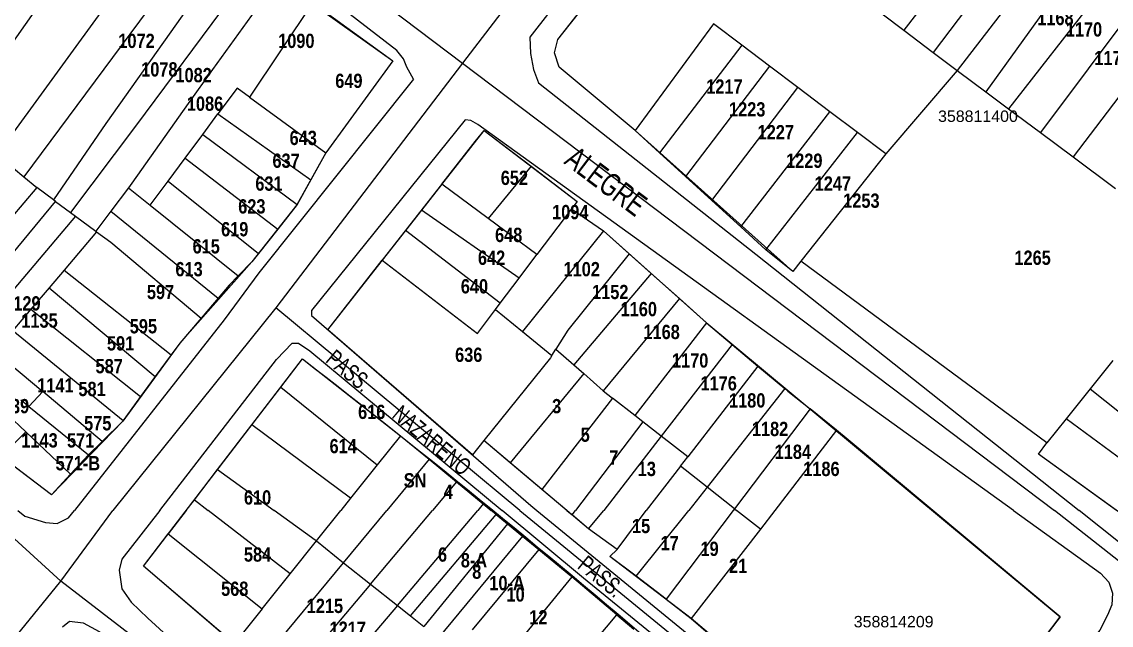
# Model space of a CAD drawing. Extents: x 199665 to 201826, y 4836581 to 4838476.
# Drawn here: x 200463.5 to 200654.4, y 4837573.8 to 4837679.5 of the extents above; entities that cross this region are included whole.
import ezdxf
from ezdxf.enums import TextEntityAlignment as Align

# ---------------------------------------------------------------- set-up
doc = ezdxf.new("R2010")
doc.units = 0
doc.header["$LTSCALE"] = 1.5
doc.header["$MEASUREMENT"] = 0
for name, color, linetype in [('CD-MALHA-LOTES', 40, 'CONTINUOUS'), ('CD_TXT_QUADRA', 7, 'CONTINUOUS'), ('RU-QUADRAS', 6, 'CONTINUOUS'), ('SV-EIXO-RUA-N-PAV', 6, 'CONTINUOUS'), ('SV-EIXO-RUA-PAV', 20, 'CONTINUOUS'), ('SV-RUA-NAO-PAV-S-GUIA-C-GUIA', 7, 'CONTINUOUS'), ('SV-RUA-PAVIM-S-GUIA-C-GUIA', 7, 'CONTINUOUS'), ('SV-TXT-RUA-N-PAV-S-GUIA-C-GUIA', 7, 'CONTINUOUS'), ('SV-TXT-RUA-PAV-S-GUIA-C-GUIA', 7, 'CONTINUOUS'), ('Th_NmrPort', 1, 'CONTINUOUS')]:
    doc.layers.add(name, color=color, linetype=linetype)
doc.styles.add('ARIAL', font='ARIAL.TTF')
doc.styles.add('MONOTXT', font='ARIAL.TTF', dxfattribs={"height": 0.2})
doc.styles.get("Standard").update_dxf_attribs({"font": 'swisscbo.ttf'})

msp = doc.modelspace()

# ---------------------------------------------------------------- linework, layer by layer
at = {"layer": 'CD-MALHA-LOTES', "linetype": 'Continuous'}
for p, q in [((200559.63, 4837679.22), (200596.23, 4837725.81)), ((200482.9, 4837705.83), (200451.91, 4837661.79)), ((200636.44, 4837702.07), (200618.07, 4837678.05)), ((200490.89, 4837699.9), (200459.17, 4837656.3)), ((200641.33, 4837698.25), (200623.19, 4837674.17)), ((200496.2, 4837695.96), (200463.85, 4837652.4)), ((200645.71, 4837694.83), (200627.37, 4837671)), ((200500.36, 4837692.96), (200478.21, 4837661.71)), ((200649.9, 4837691.56), (200632.41, 4837667.25)), ((200504.67, 4837689.86), (200483.4, 4837661.26)), ((200508.41, 4837687.16), (200496.94, 4837671.18)), ((200654.71, 4837687.8), (200636.39, 4837664.29)), ((200514.39, 4837682.75), (200503.42, 4837666.34)), ((200514.39, 4837682.75), (200528.5, 4837672.69)), ((200659.74, 4837683.87), (200642, 4837660.12)), ((200614.27, 4837680.94), (200618.07, 4837678.05)), ((200557.41, 4837676.45), (200559.63, 4837679.22)), ((200584.69, 4837679.18), (200570.97, 4837660.48)), ((200589.67, 4837675.42), (200584.69, 4837679.18)), ((200665.54, 4837679.34), (200647.7, 4837655.88)), ((200618.07, 4837678.05), (200623.19, 4837674.17)), ((200556.82, 4837674.08), (200557.41, 4837676.45)), ((200589.67, 4837675.42), (200575.23, 4837656.6)), ((200594.53, 4837671.75), (200589.67, 4837675.42)), ((200557.64, 4837671.59), (200556.82, 4837674.08)), ((200623.19, 4837674.17), (200627.37, 4837671)), ((200496.94, 4837671.18), (200492.67, 4837665.22)), ((200528.5, 4837672.69), (200516.8, 4837656.56)), ((200570.97, 4837660.48), (200557.64, 4837671.59)), ((200594.53, 4837671.75), (200579.78, 4837652.45)), ((200599.5, 4837668), (200594.53, 4837671.75)), ((200627.37, 4837671), (200614.91, 4837656.38)), ((200627.37, 4837671), (200627.6, 4837670.83)), ((200627.6, 4837670.83), (200632.41, 4837667.25)), ((200501.23, 4837667.94), (200497.87, 4837663.41)), ((200503.42, 4837666.34), (200501.23, 4837667.94)), ((200584.4, 4837648.23), (200599.5, 4837668)), ((200605.09, 4837663.79), (200599.5, 4837668)), ((200503.42, 4837666.34), (200516.8, 4837656.56)), ((200632.41, 4837667.25), (200636.39, 4837664.29)), ((200492.67, 4837665.22), (200482.79, 4837651.26)), ((200589.48, 4837643.61), (200605.09, 4837663.79)), ((200609.95, 4837660.13), (200605.09, 4837663.79)), ((200636.39, 4837664.29), (200642, 4837660.12)), ((200478.21, 4837661.71), (200469.04, 4837648.35)), ((200495.21, 4837659.82), (200497.87, 4837663.41)), ((200497.87, 4837663.41), (200514.16, 4837651.85)), ((200483.4, 4837661.26), (200472.02, 4837646.14)), ((200492.11, 4837655.63), (200495.21, 4837659.82)), ((200495.21, 4837659.82), (200511.76, 4837647.55)), ((200542.95, 4837658.58), (200544.54, 4837660.48)), ((200544.54, 4837660.48), (200552.73, 4837654.24)), ((200575.23, 4837656.6), (200570.97, 4837660.48)), ((200593.86, 4837639.61), (200609.95, 4837660.13)), ((200614.91, 4837656.38), (200609.95, 4837660.13)), ((200642, 4837660.12), (200647.7, 4837655.88)), ((200537.07, 4837651.08), (200542.95, 4837658.58)), ((200516.8, 4837656.56), (200514.16, 4837651.85)), ((200579.78, 4837652.45), (200575.23, 4837656.6)), ((200614.91, 4837656.38), (200600.02, 4837637.61)), ((200460.22, 4837655.42), (200463.85, 4837652.4)), ((200489.13, 4837651.62), (200492.11, 4837655.63)), ((200492.11, 4837655.63), (200508.34, 4837643.2)), ((200552.73, 4837654.24), (200545.19, 4837645.09)), ((200552.73, 4837654.24), (200560.82, 4837648.07)), ((200647.7, 4837655.88), (200655.12, 4837650.35)), ((200463.85, 4837652.4), (200466.13, 4837650.5)), ((200579.78, 4837652.45), (200584.4, 4837648.23)), ((200466.13, 4837650.5), (200438.74, 4837618.5)), ((200469.04, 4837648.35), (200466.13, 4837650.5)), ((200482.18, 4837650.45), (200479.09, 4837646.35)), ((200482.79, 4837651.26), (200482.18, 4837650.45)), ((200482.18, 4837650.45), (200485.99, 4837647.39)), ((200485.99, 4837647.39), (200489.13, 4837651.62)), ((200489.13, 4837651.62), (200504.97, 4837638.93)), ((200514.16, 4837651.85), (200511.76, 4837647.55)), ((200537.07, 4837651.08), (200533.52, 4837646.54)), ((200545.19, 4837645.09), (200537.07, 4837651.08)), ((200469.43, 4837648.06), (200469.04, 4837648.35)), ((200442.37, 4837615.45), (200469.43, 4837648.06)), ((200469.43, 4837648.06), (200472.02, 4837646.14)), ((200479.09, 4837646.35), (200476.47, 4837642.86)), ((200479.09, 4837646.35), (200497.91, 4837631.11)), ((200485.99, 4837647.39), (200501.44, 4837635.02)), ((200511.76, 4837647.55), (200508.34, 4837643.2)), ((200533.52, 4837646.54), (200530.73, 4837642.98)), ((200550.66, 4837634.65), (200533.52, 4837646.54)), ((200559.8, 4837646.75), (200553.77, 4837638.77)), ((200560.82, 4837648.07), (200559.8, 4837646.75)), ((200559.8, 4837646.75), (200565.45, 4837642.91)), ((200584.4, 4837648.23), (200589.48, 4837643.61)), ((200472.94, 4837645.47), (200445.31, 4837612.97)), ((200472.02, 4837646.14), (200472.94, 4837645.47)), ((200472.94, 4837645.47), (200476.47, 4837642.86)), ((200553.77, 4837638.77), (200545.19, 4837645.09)), ((200476.61, 4837642.75), (200470.91, 4837636.04)), ((200476.47, 4837642.86), (200476.61, 4837642.75)), ((200476.61, 4837642.75), (200479.1, 4837640.92)), ((200508.34, 4837643.2), (200504.97, 4837638.93)), ((200530.73, 4837642.98), (200526.66, 4837637.77)), ((200547.34, 4837630.25), (200530.73, 4837642.98)), ((200565.45, 4837642.91), (200551.23, 4837625.25)), ((200565.45, 4837642.91), (200569.94, 4837638.9)), ((200589.48, 4837643.61), (200593.86, 4837639.61)), ((200479.1, 4837640.92), (200494.93, 4837627.64)), ((200504.97, 4837638.93), (200503.82, 4837637.47)), ((200550.66, 4837634.65), (200553.77, 4837638.77)), ((200569.94, 4837638.9), (200559.18, 4837625.5)), ((200569.94, 4837638.9), (200573.79, 4837635.46)), ((200598.58, 4837635.77), (200593.86, 4837639.61)), ((200503.82, 4837637.47), (200501.44, 4837635.02)), ((200517.12, 4837625.59), (200526.66, 4837637.77)), ((200526.66, 4837637.77), (200543.32, 4837624.93)), ((200600.02, 4837637.61), (200598.58, 4837635.77)), ((200643.1, 4837605.77), (200600.02, 4837637.61)), ((200470.91, 4837636.04), (200468.29, 4837632.95)), ((200470.91, 4837636.04), (200489.68, 4837621.21)), ((200501.44, 4837635.02), (200499.86, 4837633.39)), ((200573.79, 4837635.46), (200560.25, 4837619.43)), ((200573.79, 4837635.46), (200578.71, 4837631.04)), ((200499.86, 4837633.39), (200497.91, 4837631.11)), ((200547.34, 4837630.25), (200550.66, 4837634.65)), ((200468.29, 4837632.95), (200465.1, 4837629.19)), ((200468.29, 4837632.95), (200486.86, 4837617.37)), ((200497.91, 4837631.11), (200494.93, 4837627.64)), ((200465.1, 4837629.19), (200461.94, 4837625.48)), ((200465.1, 4837629.19), (200484.28, 4837613.87)), ((200546.49, 4837629.13), (200547.34, 4837630.25)), ((200578.71, 4837631.04), (200565.37, 4837614.91)), ((200578.71, 4837631.04), (200583.46, 4837626.79)), ((200494.93, 4837627.64), (200491.17, 4837623.24)), ((200543.32, 4837624.93), (200546.49, 4837629.13)), ((200546.49, 4837629.13), (200551.23, 4837625.25)), ((200461.94, 4837625.48), (200481.27, 4837609.69)), ((200542.47, 4837603.64), (200517.12, 4837625.59)), ((200559.18, 4837625.5), (200557.1, 4837622.21)), ((200583.46, 4837626.79), (200570.9, 4837610.57)), ((200583.46, 4837626.79), (200587.97, 4837623.01)), ((200551.23, 4837625.25), (200556.37, 4837621.05)), ((200458.8, 4837621.78), (200467.16, 4837614.76)), ((200491.17, 4837623.24), (200489.68, 4837621.21)), ((200556.37, 4837621.05), (200557.1, 4837622.21)), ((200557.1, 4837622.21), (200560.25, 4837619.43)), ((200587.97, 4837623.01), (200575.55, 4837606.93)), ((200587.97, 4837623.01), (200592.49, 4837619.23)), ((200489.68, 4837621.21), (200486.86, 4837617.37)), ((200508.86, 4837615.51), (200512.67, 4837620.48)), ((200512.67, 4837620.48), (200529.84, 4837607.02)), ((200556.14, 4837620.68), (200544.43, 4837606.16)), ((200556.37, 4837621.05), (200556.14, 4837620.68)), ((200654.68, 4837620.2), (200650.7, 4837615.23)), ((200561.98, 4837617.89), (200549.09, 4837602.25)), ((200560.25, 4837619.43), (200561.98, 4837617.89)), ((200561.98, 4837617.89), (200565.37, 4837614.91)), ((200592.49, 4837619.23), (200580.17, 4837603.31)), ((200592.49, 4837619.23), (200597.17, 4837615.3)), ((200486.86, 4837617.37), (200484.28, 4837613.87)), ((200467.16, 4837614.76), (200464.76, 4837612.13)), ((200477.57, 4837606.01), (200467.16, 4837614.76)), ((200503.81, 4837608.91), (200508.86, 4837615.51)), ((200508.86, 4837615.51), (200525.78, 4837601.93)), ((200565.37, 4837614.91), (200567.01, 4837613.61)), ((200597.17, 4837615.3), (200583.56, 4837598.01)), ((200597.17, 4837615.3), (200597.72, 4837614.84)), ((200597.72, 4837614.84), (200601.63, 4837611.7)), ((200650.7, 4837615.23), (200646.51, 4837610)), ((200650.7, 4837615.23), (200668.13, 4837601.3)), ((200464.76, 4837612.13), (200463.36, 4837613.27)), ((200464.76, 4837612.13), (200475.17, 4837603.64)), ((200484.28, 4837613.87), (200481.27, 4837609.69)), ((200567.01, 4837613.61), (200554.63, 4837597.6)), ((200570.9, 4837610.57), (200567.01, 4837613.61)), ((200460.98, 4837610.72), (200464.18, 4837607.71)), ((200572.34, 4837609.44), (200570.9, 4837610.57)), ((200601.63, 4837611.7), (200588.39, 4837594.21)), ((200606.23, 4837608), (200601.63, 4837611.7)), ((200481.19, 4837609.58), (200477.57, 4837606.01)), ((200481.27, 4837609.69), (200481.19, 4837609.58)), ((200497.8, 4837601.07), (200503.81, 4837608.91)), ((200521.11, 4837596.09), (200503.81, 4837608.91)), ((200572.34, 4837609.44), (200560.51, 4837593.93)), ((200575.55, 4837606.93), (200572.34, 4837609.44)), ((200646.51, 4837610), (200643.1, 4837605.77)), ((200664.52, 4837596.67), (200646.51, 4837610)), ((200464.18, 4837607.71), (200459.88, 4837603.35)), ((200464.18, 4837607.71), (200472.06, 4837600.28)), ((200529.84, 4837607.02), (200525.78, 4837601.93)), ((200529.84, 4837607.02), (200534.87, 4837602.89)), ((200575.55, 4837606.93), (200565.51, 4837593.93)), ((200580.17, 4837603.31), (200575.55, 4837606.93)), ((200606.23, 4837608), (200595.46, 4837593.93)), ((200607.95, 4837606.61), (200606.23, 4837608)), ((200623.12, 4837593.93), (200607.95, 4837606.61)), ((200477.57, 4837606.01), (200475.17, 4837603.64)), ((200544.43, 4837606.16), (200542.47, 4837603.64)), ((200549.09, 4837602.25), (200544.43, 4837606.16)), ((200641.63, 4837603.81), (200643.1, 4837605.77)), ((200468.7, 4837596.65), (200459.88, 4837603.35)), ((200475.17, 4837603.64), (200472.06, 4837600.28)), ((200534.87, 4837602.89), (200527.46, 4837593.93)), ((200534.87, 4837602.89), (200539.66, 4837598.94)), ((200578.9, 4837601.66), (200580.17, 4837603.31)), ((200655.33, 4837593.93), (200641.63, 4837603.81)), ((200493.76, 4837595.8), (200497.8, 4837601.07)), ((200497.8, 4837601.07), (200507.71, 4837593.93)), ((200525.78, 4837601.93), (200521.11, 4837596.09)), ((200554.63, 4837597.6), (200549.09, 4837602.25)), ((200578.9, 4837601.66), (200572.91, 4837593.93)), ((200583.56, 4837598.01), (200578.9, 4837601.66)), ((200472.06, 4837600.28), (200468.7, 4837596.65)), ((200539.66, 4837598.94), (200535.44, 4837593.93)), ((200539.66, 4837598.94), (200544.36, 4837595.08)), ((200559, 4837593.93), (200554.63, 4837597.6)), ((200583.56, 4837598.01), (200580.35, 4837593.93)), ((200588.39, 4837594.21), (200583.56, 4837598.01)), ((200492.33, 4837593.93), (200493.76, 4837595.8)), ((200493.76, 4837595.8), (200496.15, 4837593.93)), ((200521.11, 4837596.09), (200519.39, 4837593.93)), ((200544.36, 4837595.08), (200543.38, 4837593.93)), ((200544.36, 4837595.08), (200545.75, 4837593.93)), ((200492.33, 4837593.93), (200489.16, 4837589.8)), ((200510.5, 4837582.8), (200496.15, 4837593.93)), ((200514.93, 4837588.73), (200507.71, 4837593.93)), ((200515.11, 4837588.58), (200519.39, 4837593.93)), ((200519.89, 4837584.77), (200527.46, 4837593.93)), ((200524.59, 4837581.03), (200535.44, 4837593.93)), ((200529.3, 4837577.28), (200543.38, 4837593.93)), ((200531.59, 4837575.45), (200546.62, 4837593.22)), ((200546.62, 4837593.22), (200545.75, 4837593.93)), ((200546.62, 4837593.22), (200548.6, 4837591.59)), ((200559, 4837593.93), (200559.93, 4837593.15)), ((200559.93, 4837593.15), (200560.51, 4837593.93)), ((200562.82, 4837590.72), (200559.93, 4837593.15)), ((200562.82, 4837590.72), (200565.51, 4837593.93)), ((200567.79, 4837587.1), (200572.91, 4837593.93)), ((200571.13, 4837582.39), (200580.35, 4837593.93)), ((200588.17, 4837593.93), (200576.4, 4837578.35)), ((200588.39, 4837594.21), (200588.17, 4837593.93)), ((200588.39, 4837594.21), (200588.75, 4837593.93)), ((200592.92, 4837590.64), (200588.75, 4837593.93)), ((200595.46, 4837593.93), (200592.92, 4837590.64)), ((200645.45, 4837575.26), (200623.12, 4837593.93)), ((200548.6, 4837591.59), (200533.94, 4837573.58)), ((200548.6, 4837591.59), (200551.21, 4837589.44)), ((200484.84, 4837584.16), (200489.16, 4837589.8)), ((200489.16, 4837589.8), (200505.62, 4837576.69)), ((200551.21, 4837589.44), (200536.46, 4837571.57)), ((200551.21, 4837589.44), (200554.08, 4837587.08)), ((200567.79, 4837587.1), (200562.82, 4837590.72)), ((200592.92, 4837590.64), (200580.81, 4837574.97)), ((200510.5, 4837582.8), (200515.11, 4837588.58)), ((200515.11, 4837588.58), (200514.93, 4837588.73)), ((200515.11, 4837588.58), (200519.89, 4837584.77)), ((200554.08, 4837587.08), (200542.41, 4837573.01)), ((200554.08, 4837587.08), (200559.7, 4837582.45)), ((200566.55, 4837585.88), (200567.79, 4837587.1)), ((200571.13, 4837582.39), (200566.55, 4837585.88)), ((200500.72, 4837570.56), (200484.84, 4837584.16)), ((200505.06, 4837566.85), (200519.89, 4837584.77)), ((200519.89, 4837584.77), (200524.59, 4837581.03)), ((200505.62, 4837576.69), (200510.5, 4837582.8)), ((200559.9, 4837582.27), (200545.29, 4837564.5)), ((200559.7, 4837582.45), (200559.9, 4837582.27)), ((200567.77, 4837575.63), (200559.9, 4837582.27)), ((200576.4, 4837578.35), (200571.13, 4837582.39)), ((200524.59, 4837581.03), (200509.49, 4837563.06)), ((200524.59, 4837581.03), (200529.3, 4837577.28)), ((200576.4, 4837578.35), (200580.81, 4837574.97)), ((200505.62, 4837576.69), (200500.72, 4837570.56)), ((200529.3, 4837577.28), (200517.6, 4837563.44)), ((200529.3, 4837577.28), (200531.59, 4837575.45)), ((200531.59, 4837575.45), (200533.94, 4837573.58)), ((200557.52, 4837563.44), (200567.77, 4837575.63)), ((200567.77, 4837575.63), (200570.74, 4837573.11)), ((200580.81, 4837574.97), (200594.26, 4837563.44)), ((200636.37, 4837563.44), (200645.45, 4837575.26))]:
    msp.add_line(p, q, dxfattribs=at)
at = {"layer": 'RU-QUADRAS', "color": 6, "linetype": 'Continuous'}
for points in [[(200362.58, 4837687.38), (200417.54, 4837756.8), (200446.04, 4837734.06), (200484.01, 4837707.41), (200482.9, 4837705.83), (200528.5, 4837672.69), (200516.8, 4837656.56), (200511.71, 4837647.48), (200503.82, 4837637.47), (200491.17, 4837623.24), (200481.19, 4837609.58), (200468.7, 4837596.65), (200454.99, 4837607.03), (200453.57, 4837605.58, 0.016663), (200407.72, 4837644.41), (200410.07, 4837647.39), (200402.49, 4837653.9), (200363.18, 4837685.1)], [(200484.84, 4837584.16), (200512.67, 4837620.48, -0.013074), (200578, 4837567.19), (200586.15, 4837560.15), (200585.47, 4837559.26), (200594.21, 4837551.87), (200595.35, 4837553.06), (200616.8, 4837534.69), (200588.95, 4837501.47), (200558.78, 4837527.46), (200556.7, 4837525.41), (200538.65, 4837541.01), (200514.8, 4837560.19), (200514.02, 4837559.24)]]:
    msp.add_lwpolyline(points, format="xyb", close=True, dxfattribs=at)
for points in [[(200556.82, 4837674.08), (200557.41, 4837676.45), (200596.23, 4837725.81), (200619.23, 4837708.23), (200622.65, 4837712.84), (200706.44, 4837647.34), (200692.43, 4837628.3), (200690.38, 4837629.84), (200659.85, 4837590.67), (200641.63, 4837603.81), (200643.1, 4837605.77), (200600.02, 4837637.61), (200598.58, 4837635.77), (200570.97, 4837660.48), (200557.64, 4837671.59)], [(200517.12, 4837625.59), (200544.54, 4837660.48), (200560.82, 4837648.07), (200559.8, 4837646.75), (200565.45, 4837642.91), (200583.4, 4837626.84), (200645.45, 4837575.26), (200619.83, 4837541.92), (200580.76, 4837575.02), (200566.55, 4837585.88), (200567.79, 4837587.1), (200562.82, 4837590.72), (200544.43, 4837606.16), (200542.47, 4837603.64)]]:
    msp.add_lwpolyline(points, close=True, dxfattribs=at)
at = {"layer": 'SV-EIXO-RUA-N-PAV'}
for points in [[(200150.43, 4837978.46), (200217.22, 4837920.62), (200310.22, 4837848.99), (200415.06, 4837770.65), (200422.55, 4837761.59), (200540.69, 4837672.3), (200644.43, 4837593.93)], [(201021.79, 4837287.1), (200965.36, 4837332.51), (200924.31, 4837366.95), (200899.73, 4837388.04), (200889.77, 4837394.94), (200877.35, 4837404.42), (200859.94, 4837417.86), (200842.01, 4837434.25), (200819.8, 4837451.21), (200810.71, 4837459.92), (200799.19, 4837471.83), (200786.77, 4837480.79), (200776.84, 4837483.93), (200765.49, 4837493.95), (200738.48, 4837517.27), (200714.07, 4837538.01), (200698.05, 4837550.03), (200673.68, 4837571.4), (200662.49, 4837579.75), (200644.43, 4837593.93)], [(200586.54, 4837486.77), (200560.83, 4837510.97), (200533.79, 4837533.34), (200511.42, 4837550.03), (200491.73, 4837565.06), (200470.37, 4837581.52)]]:
    msp.add_lwpolyline(points, dxfattribs=at)
at = {"layer": 'SV-EIXO-RUA-PAV'}
for p, q in [((200570.35, 4837711), (200540.69, 4837672.3)), ((200540.69, 4837672.3), (200508.04, 4837629.4)), ((200508.04, 4837629.4), (200479.47, 4837593.93))]:
    msp.add_line(p, q, dxfattribs=at)
for points in [[(200550.74, 4837593.93), (200508.04, 4837629.4)], [(200226.78, 4837285.55), (200284.28, 4837354.18), (200287.55, 4837358.08), (200311.77, 4837387.74), (200360.36, 4837447.25), (200414.89, 4837513.93), (200422, 4837522.43), (200433.44, 4837536.15), (200470.37, 4837581.52), (200479.47, 4837593.93)], [(200470.37, 4837581.52), (200456.76, 4837593.93)], [(200550.74, 4837593.93), (200624.77, 4837533.34)]]:
    msp.add_lwpolyline(points, dxfattribs=at)
at = {"layer": 'SV-RUA-NAO-PAV-S-GUIA-C-GUIA'}
for points in [[(200532.16, 4837669.5), (200530.98, 4837671.62), (200530.4, 4837673.03), (200529.21, 4837674.54), (200515.4, 4837685.21), (200484.92, 4837707.62), (200420.27, 4837757.08), (200418.56, 4837758.82), (200416.48, 4837758.89), (200414.2, 4837758.29)], [(200552.49, 4837676.87), (200552.63, 4837673.96), (200553.18, 4837671.16), (200554.04, 4837668.82), (200592.11, 4837638.81), (200648.74, 4837593.93)], [(200637.28, 4837593.93), (200543.42, 4837661.57), (200542.15, 4837662.24), (200541.2, 4837662.37)], [(200637.28, 4837593.93), (200652.52, 4837582.94), (200653.96, 4837581.33), (200654.62, 4837579.44), (200654.5, 4837577.39), (200653.73, 4837575.55), (200652.36, 4837572.96), (200645.19, 4837563.44), (200627.16, 4837539.49), (200625.35, 4837538.34)], [(200666.92, 4837593.93), (200662.05, 4837587.92), (200660.49, 4837586.99), (200658.76, 4837587.01), (200656.25, 4837587.98), (200648.74, 4837593.93)], [(200481.05, 4837585.37), (200480.56, 4837583.45), (200481.01, 4837580.19), (200482.64, 4837577.88), (200485.61, 4837575.05), (200491.04, 4837570.07), (200499.63, 4837563.44), (200535.2, 4837536.02), (200563.26, 4837513.96), (200583.32, 4837494.53), (200585.21, 4837493.51), (200587.13, 4837493.14), (200588.47, 4837494.08), (200617.96, 4837531.58), (200618.52, 4837533.3), (200618.41, 4837534.88)], [(200470.62, 4837573.52), (200471.88, 4837574.53), (200474.23, 4837574.21), (200477.06, 4837572.73), (200488.82, 4837563.44), (200510.76, 4837546.11), (200532.82, 4837529.56), (200562.98, 4837504.4), (200578.84, 4837491.79), (200579.95, 4837489.21), (200579.95, 4837487.38), (200579.69, 4837485.83), (200578.7, 4837483.28), (200577.3, 4837481.88), (200559.53, 4837460.46), (200537.33, 4837433.78), (200515.03, 4837404.04), (200490.97, 4837375.07), (200466.29, 4837342.9), (200447.22, 4837320.56)]]:
    msp.add_lwpolyline(points, dxfattribs=at)
at = {"layer": 'SV-RUA-PAVIM-S-GUIA-C-GUIA'}
for points in [[(200596.45, 4837733.26), (200552.49, 4837676.87)], [(200532.16, 4837669.5), (200505.02, 4837635.54), (200498.96, 4837627.35), (200472.71, 4837593.93)], [(200541.2, 4837662.37), (200514.27, 4837628.94), (200514.27, 4837628.07), (200552.68, 4837594.8), (200553.74, 4837593.93)], [(200487.67, 4837593.93), (200508.12, 4837620.37), (200510.9, 4837623.22), (200511.97, 4837623.21), (200513.99, 4837621.89), (200547.65, 4837593.93)], [(200462.83, 4837593.93), (200464.01, 4837592.94), (200467.68, 4837591.83), (200469.7, 4837591.66), (200471.7, 4837592.64), (200472.71, 4837593.93)], [(200487.67, 4837593.93), (200481.05, 4837585.37)], [(200618.41, 4837534.88), (200617.85, 4837535.83), (200606.48, 4837545.67), (200584.73, 4837563.44), (200561.94, 4837582.05), (200547.65, 4837593.93)], [(200553.74, 4837593.93), (200590.98, 4837563.44), (200619.29, 4837540.27), (200621.22, 4837538.85), (200622.62, 4837538.09), (200624.02, 4837538.05), (200625.35, 4837538.34)]]:
    msp.add_lwpolyline(points, dxfattribs=at)

# ---------------------------------------------------------------- texts
at = {"layer": 'CD_TXT_QUADRA', "color": 7, "linetype": 'Continuous', "style": 'MONOTXT'}
for s, p in [('358811400', (200624.04, 4837662)), ('358814209', (200609.27, 4837573.44))]:
    msp.add_text(s, height=2, dxfattribs=at).set_placement(p)
at = {"layer": 'SV-TXT-RUA-N-PAV-S-GUIA-C-GUIA', "style": 'ARIAL', "width": 0.7}
for s, height, rotation, p in [('ALEGRE', 4, 323, (200558.35, 4837654.79)), ('PASS.        NAZARENO', 3, 320, (200516.56, 4837620.04))]:
    msp.add_text(s, height=height, rotation=rotation, dxfattribs=at).set_placement(p)
at = {"layer": 'SV-TXT-RUA-PAV-S-GUIA-C-GUIA', "style": 'ARIAL', "width": 0.7}
msp.add_text('PASS.', height=3, rotation=321, dxfattribs=at).set_placement((200560.69, 4837583.92))
at = {"layer": 'Th_NmrPort', "color": 1}
for s, p in [('1168', (200641.42, 4837680.2)), ('1170', (200646.42, 4837678.2)), ('1072', (200480.42, 4837676.2)), ('1090', (200508.42, 4837676.2)), ('1172', (200651.42, 4837673.2)), ('1078', (200484.42, 4837671.2)), ('1082', (200490.42, 4837670.2)), ('649', (200518.42, 4837669.2)), ('1217', (200583.42, 4837668.2)), ('1086', (200492.42, 4837665.2)), ('1223', (200587.42, 4837664.2)), ('643', (200510.42, 4837659.2)), ('1227', (200592.42, 4837660.2)), ('637', (200507.42, 4837655.2)), ('1229', (200597.42, 4837655.2)), ('631', (200504.42, 4837651.2)), ('652', (200547.42, 4837652.2)), ('1247', (200602.42, 4837651.2)), ('623', (200501.42, 4837647.2)), ('1253', (200607.42, 4837648.2)), ('1094', (200556.42, 4837646.2)), ('619', (200498.42, 4837643.2)), ('648', (200546.42, 4837642.2)), ('615', (200493.42, 4837640.2)), ('642', (200543.42, 4837638.2)), ('1265', (200637.42, 4837638.2)), ('613', (200490.42, 4837636.2)), ('1102', (200558.42, 4837636.2)), ('597', (200485.42, 4837632.2)), ('640', (200540.42, 4837633.2)), ('1152', (200563.42, 4837632.2)), ('1129', (200460.42, 4837630.2)), ('1160', (200568.42, 4837629.2)), ('1135', (200463.42, 4837627.2)), ('595', (200482.42, 4837626.2)), ('1168', (200572.42, 4837625.2)), ('591', (200478.42, 4837623.2)), ('636', (200539.42, 4837621.2)), ('587', (200476.42, 4837619.2)), ('1170', (200577.42, 4837620.2)), ('1141', (200466.21, 4837615.84)), ('581', (200473.42, 4837615.2)), ('1176', (200582.42, 4837616.2)), ('1180', (200587.42, 4837613.2)), ('1139', (200458.42, 4837612.2)), ('616', (200522.42, 4837611.2)), ('3', (200556.42, 4837612.2)), ('575', (200474.42, 4837609.2)), ('5', (200561.42, 4837607.2)), ('1182', (200591.42, 4837608.2)), ('1143', (200463.42, 4837606.2)), ('571', (200471.42, 4837606.2)), ('614', (200517.42, 4837605.2)), ('7', (200566.42, 4837603.2)), ('1184', (200595.42, 4837604.2)), ('571-B', (200469.42, 4837602.2)), ('13', (200571.42, 4837601.2)), ('1186', (200600.42, 4837601.2)), ('SN', (200530.42, 4837599.2)), ('610', (200502.42, 4837596.2)), ('4', (200537.42, 4837597.2)), ('15', (200570.42, 4837591.2)), ('17', (200575.42, 4837588.2)), ('584', (200502.42, 4837586.2)), ('6', (200536.42, 4837586.2)), ('19', (200582.42, 4837587.2)), ('8-A', (200540.42, 4837585.2)), ('21', (200587.42, 4837584.2)), ('8', (200542.42, 4837583.2)), ('568', (200498.42, 4837580.2)), ('10-A', (200545.42, 4837581.2)), ('10', (200548.42, 4837579.2)), ('1215', (200513.42, 4837577.2)), ('12', (200552.42, 4837575.2)), ('1217', (200517.42, 4837573.2))]:
    msp.add_text(s, height=2.5, dxfattribs=at).set_placement(p, align=Align.MIDDLE_LEFT)

doc.saveas('drawing.dxf')
